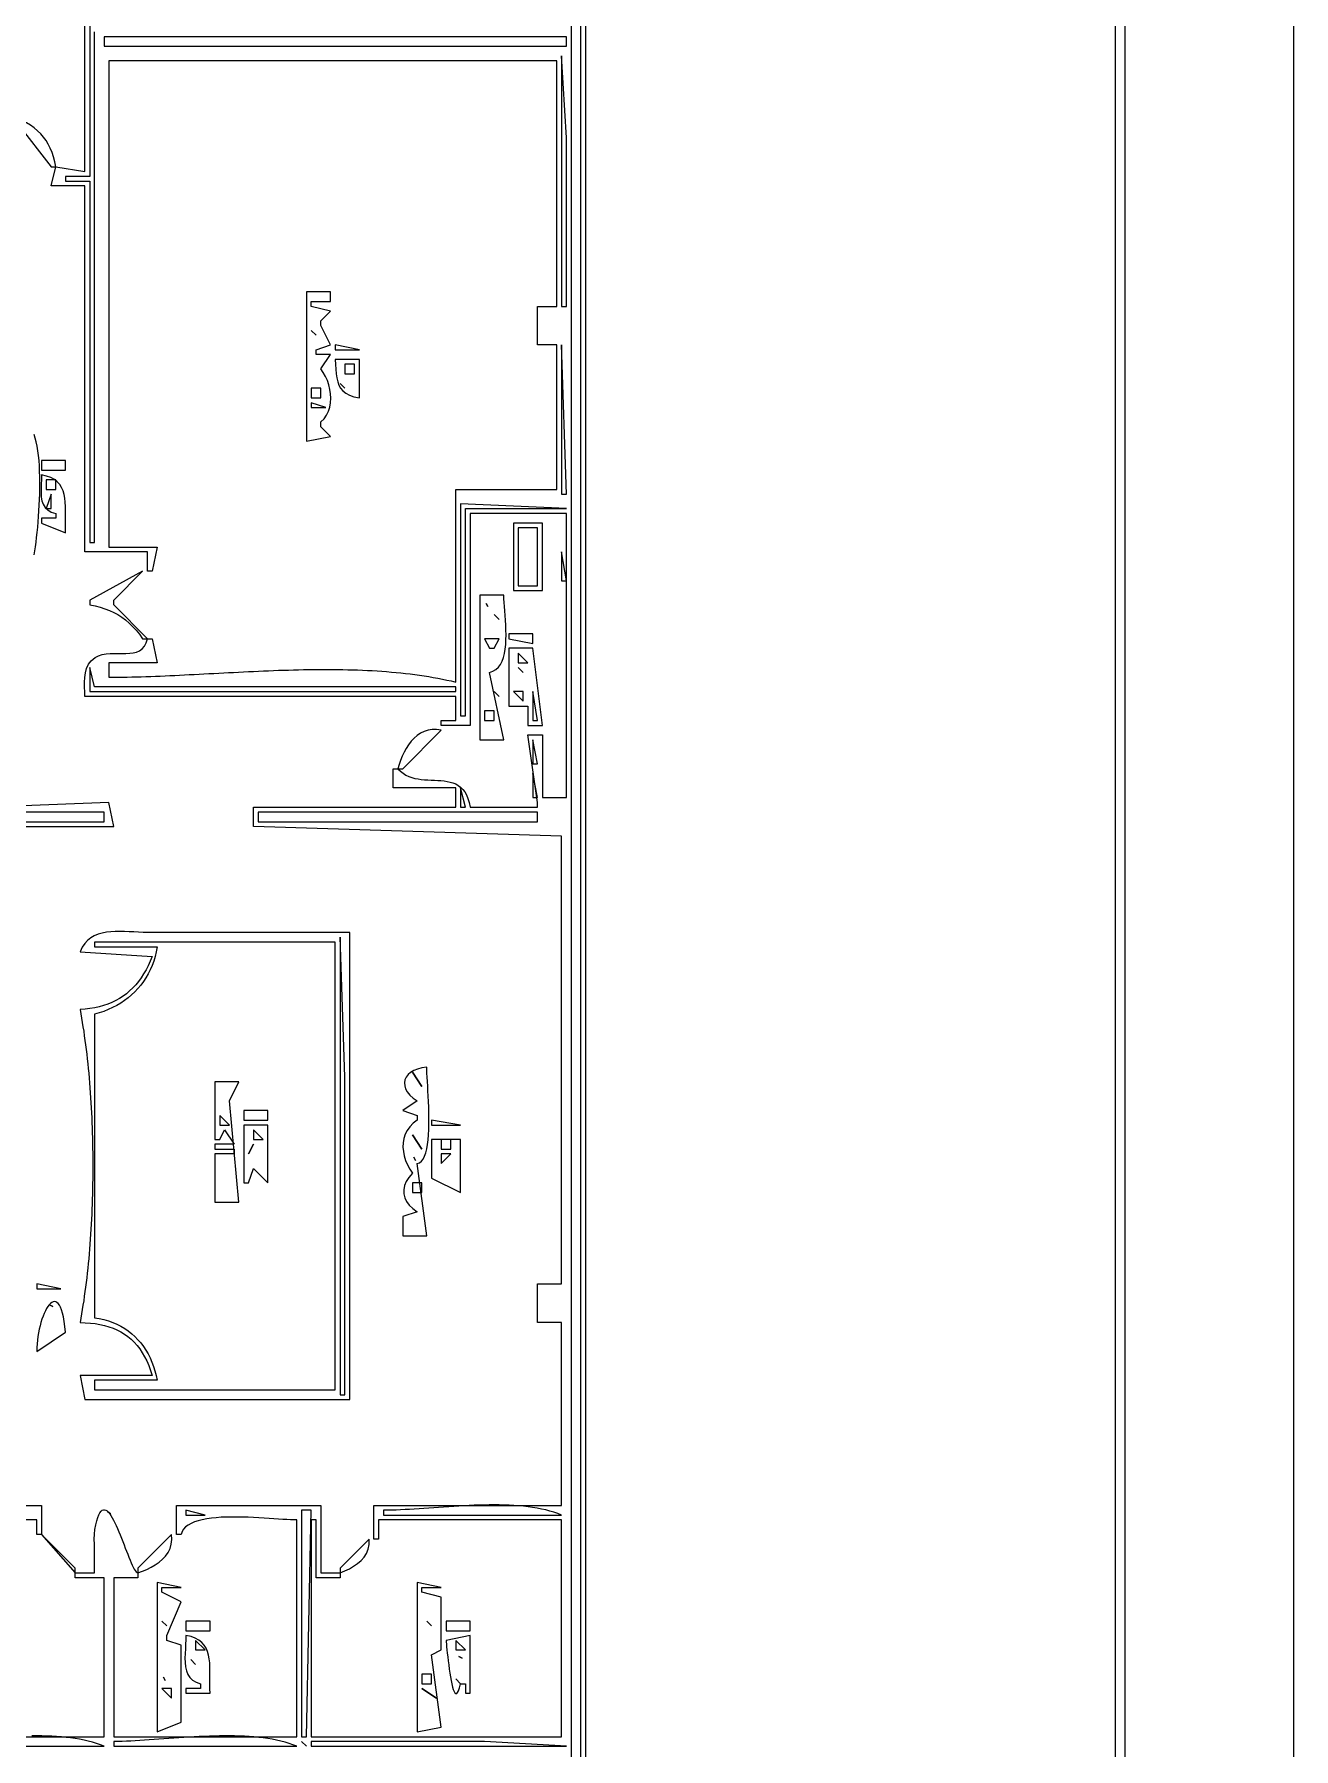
# Model space of a CAD drawing. Extents: x 0 to 792, y 0 to 1224.
# Drawn here: x 530.5 to 792, y 218.5 to 574.5 of the extents above; entities that cross this region are included whole.
import ezdxf

# ---------------------------------------------------------------- set-up
doc = ezdxf.new("R2010")
doc.units = 0
doc.layers.add('C7', color=7, linetype='CONTINUOUS')

msp = doc.modelspace()

# ---------------------------------------------------------------- linework, layer by layer
at = {"layer": 'C7'}
for points in [[(0, 1224), (0, 0), (792, 0), (792, 1224), (0, 1224)], [(35, 1189), (35, 53), (757, 53), (757, 1189), (35, 1189)], [(37, 1187), (37, 55), (755, 55), (755, 1187), (37, 1187)], [(642, 846), (642, 105), (644, 105), (644, 846), (642, 846)], [(267, 106), (645, 104), (645, 817)], [(543.111, 445.0555), (543.8407, 445.4276), (544.6124, 445.6805), (545.4157, 445.8362), (546.2401, 445.9166), (547.0753, 445.9436), (547.9109, 445.9393), (548.7364, 445.9255), (549.5415, 445.9243), (550.3158, 445.9575), (551.0489, 446.0472), (551.7304, 446.2153), (552.3499, 446.4837), (552.897, 446.8744), (553.3613, 447.4094), (553.7324, 448.1106), (554, 449), (555, 449), (556, 444), (546, 444), (546, 441), (546.9435, 441.0024), (547.8926, 441.0094), (548.847, 441.021), (549.8066, 441.0368), (550.7711, 441.0565), (551.7404, 441.0801), (552.7144, 441.1073), (553.6929, 441.1378), (554.6757, 441.1714), (555.6626, 441.208), (556.6536, 441.2472), (557.6483, 441.2889), (558.6467, 441.3329), (559.6486, 441.3789), (560.6538, 441.4267), (561.6621, 441.4762), (562.6734, 441.5269), (563.6875, 441.5789), (564.7043, 441.6318), (565.7236, 441.6854), (566.7451, 441.7394), (567.7688, 441.7938), (568.7945, 441.8482), (569.822, 441.9025), (570.8512, 441.9563), (571.8818, 442.0096), (572.9137, 442.062), (573.9468, 442.1134), (574.9809, 442.1635), (576.0157, 442.2122), (577.0513, 442.2591), (578.0872, 442.3041), (579.1235, 442.347), (580.16, 442.3874), (581.1964, 442.4253), (582.2326, 442.4605), (583.2685, 442.4925), (584.3038, 442.5214), (585.3384, 442.5467), (586.3722, 442.5684), (587.405, 442.5862), (588.4365, 442.5998), (589.4667, 442.6091), (590.4954, 442.6139), (591.5224, 442.6138), (592.5475, 442.6088), (593.5706, 442.5985), (594.5915, 442.5828), (595.61, 442.5614), (596.626, 442.5341), (597.6393, 442.5007), (598.6497, 442.461), (599.6571, 442.4148), (600.6613, 442.3618), (601.6622, 442.3018), (602.6595, 442.2346), (603.6531, 442.1599), (604.6429, 442.0777), (605.6286, 441.9875), (606.6101, 441.8893), (607.5872, 441.7828), (608.5599, 441.6677), (609.5278, 441.5439), (610.4908, 441.4112), (611.4488, 441.2692), (612.4016, 441.1179), (613.3491, 440.9569), (614.291, 440.7861), (615.2272, 440.6052), (616.1575, 440.414), (617.0819, 440.2123), (618, 440), (618, 480), (639, 480), (639, 510), (635, 510), (635, 518), (639, 518), (639, 569), (546, 569), (546, 468), (556, 468), (555, 463), (554, 463), (554, 467), (541, 467), (541, 543), (534, 543), (535, 547), (541, 546), (541, 615)], [(542, 614), (542, 545), (537, 545), (537, 544), (542, 544), (542, 469), (543, 469), (543, 575)], [(545, 574), (545, 572), (641, 572), (641, 574), (545, 574)], [(640, 570), (640, 518), (641, 518), (641, 553), (640, 570)], [(527, 557), (527, 556), (534, 547), (535, 547), (534.7718, 548.0402), (534.5004, 549.0239), (534.1835, 549.9527), (533.8186, 550.8281), (533.4033, 551.6517), (532.9352, 552.4252), (532.4119, 553.1502), (531.831, 553.8282), (531.19, 554.4608), (530.4866, 555.0497), (529.7183, 555.5965), (528.8827, 556.1027), (527.9774, 556.57), (527, 557)], [(587, 521), (587, 490), (592, 491), (590, 493), (590, 494), (590.6602, 494.6775), (591.1861, 495.4272), (591.5843, 496.237), (591.8614, 497.0948), (592.0241, 497.9888), (592.0789, 498.9068), (592.0325, 499.837), (591.8916, 500.7672), (591.6627, 501.6856), (591.3524, 502.58), (590.9675, 503.4386), (590.5145, 504.2492), (590, 505), (592, 508), (589, 508), (589, 509), (592, 510), (590, 514), (590, 515), (592, 517), (588, 518), (588, 519), (592, 519), (592, 521), (587, 521)], [(588, 513), (589, 512), (588, 513)], [(593, 510), (593, 509), (598, 509), (593, 510)], [(640, 510), (640, 479), (641, 479), (640, 510)], [(593, 507), (593.0561, 505.9315), (593.115, 504.932), (593.1955, 504.0026), (593.3164, 503.1447), (593.4965, 502.3594), (593.7547, 501.6479), (594.1099, 501.0116), (594.5809, 500.4516), (595.1866, 499.9692), (595.9458, 499.5657), (596.8773, 499.2422), (598, 499), (598, 507), (593, 507)], [(595, 506), (595, 504), (597, 504), (597, 506), (595, 506)], [(594, 502), (595, 501), (594, 502)], [(588, 501), (588, 499), (590, 499), (590, 501), (588, 501)], [(588, 498), (588, 497), (591, 497), (588, 498)], [(530.4915, 466.423), (530.6183, 467.2274), (530.7438, 468.0986), (530.8669, 469.0304), (530.986, 470.0163), (531.0999, 471.0502), (531.2071, 472.1256), (531.3064, 473.2364), (531.3963, 474.3761), (531.4755, 475.5384), (531.5427, 476.7171), (531.5964, 477.9058), (531.6353, 479.0983), (531.6581, 480.2881), (531.6634, 481.4691), (531.6499, 482.6348), (531.6161, 483.779), (531.5607, 484.8954), (531.4823, 485.9777), (531.3797, 487.0195), (531.2513, 488.0145), (531.096, 488.9564), (530.9122, 489.839), (530.6987, 490.6559), (530.4541, 491.4007)], [(532, 486), (532, 484), (537, 484), (537, 486), (532, 486)], [(532, 483), (531.98, 482.0416), (531.9379, 481.0902), (531.9006, 480.1588), (531.895, 479.2605), (531.948, 478.4084), (532.0863, 477.6157), (532.337, 476.8953), (532.7268, 476.2605), (533.2826, 475.7243), (534.0314, 475.2997), (535, 475), (535, 474), (532, 474), (532, 473), (537, 471), (536.965, 471.9182), (536.9581, 472.8426), (536.9673, 473.7666), (536.9804, 474.6837), (536.9853, 475.5873), (536.97, 476.471), (536.9222, 477.3281), (536.8299, 478.1521), (536.6811, 478.9365), (536.4635, 479.6747), (536.1651, 480.3602), (535.7738, 480.9865), (535.2775, 481.5469), (534.6641, 482.035), (533.9214, 482.4443), (533.0374, 482.7681), (532, 483)], [(533, 482), (533, 480), (535, 480), (535, 482), (533, 482)], [(534, 479), (533, 476), (534, 476), (534, 479)], [(507, 221), (545, 221), (545, 254), (539, 254), (539, 255), (543, 255), (543, 260), (542.9821, 260.9909), (542.957, 262.0056), (542.9743, 263.0174), (543.0833, 264), (543.2755, 264.974), (543.4772, 265.8037), (543.6878, 266.4957), (543.9066, 267.0565), (544.1332, 267.4927), (544.3669, 267.8109), (544.6071, 268.0176), (544.8534, 268.1194), (545.105, 268.123), (545.3614, 268.0348), (545.6221, 267.8614), (545.8865, 267.6094), (546.154, 267.2855), (546.424, 266.8961), (546.6959, 266.4478), (546.9692, 265.9473), (547.2432, 265.401), (547.5175, 264.8156), (547.7914, 264.1976), (548.0644, 263.5537), (548.3358, 262.8903), (548.6051, 262.2141), (548.8718, 261.5316), (549.1351, 260.8494), (549.3947, 260.1741), (549.6498, 259.5123), (549.9, 258.8704), (550.1445, 258.2552), (550.383, 257.6732), (550.6147, 257.1309), (550.8391, 256.6349), (551.0556, 256.1918), (551.2637, 255.8082), (551.4628, 255.4906), (551.6522, 255.2457), (551.8315, 255.0799), (552, 255), (552, 254), (547, 254), (547, 221), (585, 221), (585, 266), (584.4012, 266.0095), (583.7149, 266.0363), (582.9488, 266.0774), (582.1109, 266.1296), (581.2091, 266.1901), (580.2513, 266.2559), (579.2453, 266.324), (578.1991, 266.3913), (577.1206, 266.455), (576.0177, 266.5121), (574.8983, 266.5595), (573.7703, 266.5942), (572.6416, 266.6134), (571.5201, 266.614), (570.4136, 266.593), (569.3302, 266.5474), (568.2777, 266.4743), (567.264, 266.3707), (566.297, 266.2336), (565.3846, 266.06), (564.5347, 265.847), (563.7553, 265.5915), (563.0542, 265.2905), (562.4393, 264.9412), (561.9185, 264.5404), (561.4997, 264.0853), (561.1909, 263.5728), (561, 263), (560, 263), (560, 269), (590, 269), (590, 255), (594, 255), (594, 254), (589, 254), (589, 266), (588, 266), (588, 221), (640, 221), (640, 266), (602, 266), (602, 262), (601, 262), (601, 269), (640, 269), (640, 307), (635, 307), (635, 315), (640, 315), (640, 408), (576, 410), (576, 414), (618, 414), (618, 418), (605, 418), (605, 422), (606, 422), (606.5154, 421.4767), (607.0645, 421.0401), (607.6436, 420.6816), (608.249, 420.3932), (608.877, 420.1664), (609.5239, 419.9929), (610.1862, 419.8646), (610.8602, 419.7731), (611.5421, 419.71), (612.2283, 419.6672), (612.9151, 419.6363), (613.5989, 419.6091), (614.2761, 419.5772), (614.9428, 419.5324), (615.5956, 419.4663), (616.2306, 419.3707), (616.8443, 419.2373), (617.433, 419.0578), (617.9929, 418.8239), (618.5206, 418.5273), (619.0122, 418.1598), (619.4641, 417.713), (619.8726, 417.1786), (620.2342, 416.5485), (620.545, 415.8141), (620.8015, 414.9674), (621, 414), (635, 414), (635, 415), (633, 429), (636, 429), (636, 416), (641, 416), (641, 475), (621, 475), (621, 431), (615, 431), (615, 432), (618, 432), (618, 437), (541, 437), (540.9828, 437.9469), (540.9529, 438.9339), (540.9428, 439.9381), (540.9847, 440.9368), (541.1112, 441.9075), (541.3547, 442.8274), (541.7476, 443.6738), (542.3222, 444.424), (543.1111, 445.0555)], [(619, 477), (619, 433), (620, 433), (620, 476), (641, 476), (619, 477)], [(630, 473), (630, 459), (636, 459), (636, 473), (630, 473)], [(631, 472), (631, 460), (635, 460), (635, 472), (631, 472)], [(640, 467), (640, 461), (641, 461), (640, 467)], [(553, 463), (542, 457), (542, 456), (543.1222, 455.7925), (544.179, 455.5364), (545.1756, 455.2299), (546.1174, 454.8712), (547.0096, 454.4586), (547.8576, 453.9902), (548.6666, 453.4642), (549.442, 452.8789), (550.1891, 452.2325), (550.9131, 451.5232), (551.6194, 450.7492), (552.3132, 449.9087), (553, 449), (554, 449), (547, 456), (547, 457), (553, 463)], [(623, 458), (623, 428), (628, 428), (625, 442), (625.7189, 442.234), (626.3355, 442.5972), (626.8568, 443.078), (627.2897, 443.6648), (627.6416, 444.346), (627.9193, 445.11), (628.1301, 445.9452), (628.281, 446.8399), (628.379, 447.7826), (628.4314, 448.7617), (628.4451, 449.7656), (628.4273, 450.7826), (628.385, 451.8012), (628.3254, 452.8097), (628.2555, 453.7966), (628.1824, 454.7502), (628.1132, 455.6589), (628.055, 456.5112), (628.0149, 457.2954), (628, 458), (623, 458)], [(624.3333, 456.3333), (624.6667, 455.6667), (624.3333, 456.3333)], [(626, 454), (627, 453), (626, 454)], [(624, 449), (625, 447), (626, 447), (627, 449), (624, 449)], [(629, 450), (629, 449), (634, 448), (634, 450), (629, 450)], [(629, 447), (629, 435), (633, 435), (633, 431), (636, 431), (634, 447), (629, 447)], [(631, 446), (631, 444), (633, 444), (631, 446)], [(542, 443), (542, 438), (618, 438), (618, 439), (543, 439), (542, 443)], [(631, 443), (632, 442), (631, 443)], [(626, 438), (627, 437), (626, 438)], [(630, 438), (632, 436), (632, 438), (630, 438)], [(634, 438), (634, 432), (635, 432), (634, 438)], [(624, 434), (624, 432), (626, 432), (626, 434), (624, 434)], [(606, 422), (607, 422), (615, 430), (614.0368, 430.1513), (613.127, 430.1529), (612.27, 430.0167), (611.4658, 429.7548), (610.7138, 429.379), (610.0138, 428.9014), (609.3655, 428.334), (608.7685, 427.6888), (608.2225, 426.9778), (607.7272, 426.2128), (607.2823, 425.406), (606.8875, 424.5694), (606.5423, 423.7148), (606.2466, 422.8543), (606, 422)], [(634, 428), (634, 423), (635, 423), (634, 428)], [(634, 421), (634, 416), (635, 416), (634, 421)], [(619, 418), (619, 414), (620, 414), (619, 418)], [(502, 413), (502, 411), (545, 411), (545, 413), (502, 413)], [(522, 410), (547, 410), (546, 415), (521, 414)], [(577, 413), (577, 411), (635, 411), (635, 413), (577, 413)], [(540, 384), (555, 383), (554.5945, 382.0247), (554.161, 381.0946), (553.699, 380.2096), (553.208, 379.3698), (552.6877, 378.5751), (552.1375, 377.8255), (551.557, 377.1211), (550.9458, 376.4619), (550.3034, 375.8477), (549.6294, 375.2787), (548.9233, 374.7549), (548.1847, 374.2762), (547.4131, 373.8427), (546.6081, 373.4543), (545.7693, 373.1111), (544.8961, 372.813), (543.9882, 372.5601), (543.045, 372.3523), (542.0663, 372.1897), (541.0514, 372.0722), (540, 372), (540.1606, 371.1155), (540.3163, 370.2202), (540.4669, 369.3144), (540.6125, 368.3985), (540.7531, 367.4728), (540.8886, 366.5376), (541.0191, 365.5933), (541.1447, 364.6403), (541.2652, 363.6788), (541.3806, 362.7092), (541.4911, 361.7319), (541.5965, 360.7472), (541.6969, 359.7555), (541.7923, 358.757), (541.8827, 357.7522), (541.9681, 356.7414), (542.0484, 355.7248), (542.1237, 354.703), (542.194, 353.6762), (542.2593, 352.6447), (542.3195, 351.609), (542.3747, 350.5692), (542.4249, 349.5259), (542.4701, 348.4793), (542.5103, 347.4298), (542.5454, 346.3777), (542.5756, 345.3234), (542.6007, 344.2671), (542.6207, 343.2094), (542.6358, 342.1504), (542.6459, 341.0906), (542.6509, 340.0302), (542.6509, 338.9697), (542.6459, 337.9093), (542.6358, 336.8495), (542.6207, 335.7905), (542.6007, 334.7328), (542.5756, 333.6765), (542.5454, 332.6222), (542.5103, 331.5701), (542.4701, 330.5206), (542.4249, 329.474), (542.3747, 328.4307), (542.3195, 327.3909), (542.2593, 326.3552), (542.194, 325.3237), (542.1237, 324.2969), (542.0484, 323.2751), (541.9681, 322.2585), (541.8827, 321.2477), (541.7923, 320.2429), (541.6969, 319.2444), (541.5965, 318.2527), (541.4911, 317.268), (541.3806, 316.2907), (541.2652, 315.3211), (541.1447, 314.3596), (541.0191, 313.4066), (540.8886, 312.4623), (540.7531, 311.5271), (540.6125, 310.6014), (540.4669, 309.6855), (540.3163, 308.7797), (540.1606, 307.8844), (540, 307), (541.0938, 306.9658), (542.149, 306.8875), (543.1655, 306.7643), (544.1435, 306.5956), (545.0831, 306.3805), (545.9845, 306.1182), (546.8477, 305.8079), (547.6729, 305.449), (548.4603, 305.0406), (549.2099, 304.5819), (549.9218, 304.0722), (550.5963, 303.5108), (551.2334, 302.8967), (551.8333, 302.2294), (552.396, 301.5079), (552.9218, 300.7316), (553.4106, 299.8996), (553.8628, 299.0113), (554.2783, 298.0657), (554.6573, 297.0622), (555, 296), (540, 296), (541, 291), (596, 291), (596, 388), (554, 388), (553.0771, 388.0147), (552.1313, 388.0519), (551.1696, 388.1008), (550.199, 388.1506), (549.2267, 388.1907), (548.2597, 388.2102), (547.3051, 388.1984), (546.3701, 388.1447), (545.4615, 388.0382), (544.5867, 387.8682), (543.7526, 387.6241), (542.9663, 387.295), (542.2349, 386.8703), (541.5655, 386.3391), (540.9651, 385.6909), (540.4409, 384.9147), (540, 384)], [(543, 386), (543, 385), (556, 385), (555.8114, 383.985), (555.5737, 383.0013), (555.2878, 382.0495), (554.9547, 381.1301), (554.5753, 380.2437), (554.1506, 379.3909), (553.6816, 378.5721), (553.1693, 377.7879), (552.6145, 377.039), (552.0183, 376.3258), (551.3816, 375.6489), (550.7054, 375.0089), (549.9906, 374.4063), (549.2383, 373.8418), (548.4493, 373.3157), (547.6246, 372.8288), (546.7652, 372.3815), (545.8721, 371.9744), (544.9462, 371.6081), (543.9885, 371.2831), (543, 371), (543, 308), (544.004, 307.8357), (544.9727, 307.617), (545.9055, 307.3453), (546.8018, 307.022), (547.6613, 306.6484), (548.4834, 306.2261), (549.2677, 305.7564), (550.0136, 305.2408), (550.7207, 304.6807), (551.3885, 304.0774), (552.0164, 303.4324), (552.6041, 302.7471), (553.151, 302.0229), (553.6567, 301.2613), (554.1206, 300.4637), (554.5422, 299.6314), (554.9212, 298.7658), (555.2569, 297.8685), (555.5489, 296.9408), (555.7968, 295.9842), (556, 295), (543, 295), (543, 293), (593, 293), (593, 386), (543, 386)], [(594, 387), (594, 292), (595, 292), (595, 358), (594, 387)], [(610, 353), (607, 351), (610, 350), (610, 349), (609.1562, 348.365), (608.464, 347.6612), (607.9168, 346.8977), (607.5082, 346.0837), (607.2317, 345.2284), (607.0808, 344.3409), (607.0491, 343.4305), (607.1302, 342.5063), (607.3174, 341.5775), (607.6045, 340.6533), (607.9849, 339.7429), (608.4522, 338.8554), (609, 338), (608.2611, 337.1456), (607.7176, 336.285), (607.366, 335.4249), (607.203, 334.5723), (607.2252, 333.7341), (607.4295, 332.9171), (607.8124, 332.1283), (608.3707, 331.3746), (609.101, 330.6628), (610, 330), (607, 329), (607, 325), (612, 325), (610, 340), (610.4707, 340.1658), (610.8804, 340.4871), (611.2329, 340.9508), (611.5319, 341.5439), (611.7811, 342.2532), (611.9842, 343.0657), (612.145, 343.9683), (612.2671, 344.948), (612.3544, 345.9916), (612.4105, 347.0862), (612.4392, 348.2186), (612.4442, 349.3757), (612.4292, 350.5445), (612.398, 351.712), (612.3542, 352.865), (612.3016, 353.9904), (612.2439, 355.0753), (612.1849, 356.1065), (612.1282, 357.071), (612.0777, 357.9556), (612.037, 358.7474), (612.0098, 359.4332), (612, 360), (610.9802, 359.869), (610.0769, 359.6401), (609.2949, 359.3236), (608.6385, 358.9298), (608.1125, 358.4689), (607.7214, 357.9512), (607.4698, 357.387), (607.3623, 356.7866), (607.4034, 356.1603), (607.5978, 355.5184), (607.9501, 354.8711), (608.4648, 354.2287), (609.1466, 353.6016), (610, 353)], [(568, 357), (568, 345), (569, 345), (570, 347), (572, 344), (568, 344), (568, 343), (572, 343), (572, 342), (568, 342), (568, 332), (573, 332), (571, 353), (573, 357), (568, 357)], [(609, 359), (611, 356), (609, 359)], [(569, 350), (569, 348), (571, 348), (569, 350)], [(574, 351), (574, 349), (579, 349), (579, 351), (574, 351)], [(613, 349), (613, 348), (619, 348), (613, 349)], [(574, 348), (574, 336), (575, 336), (576, 339), (579, 336), (579, 348), (574, 348)], [(576, 347), (576, 345), (578, 345), (576, 347)], [(609, 346), (611, 343), (609, 346)], [(576, 344), (575, 342), (576, 344)], [(613, 345), (613, 337), (619, 334), (619, 345), (613, 345)], [(615, 345), (615, 343), (617, 343), (617, 345), (615, 345)], [(615, 342), (615, 340), (617, 342), (615, 342)], [(609.3333, 341.3333), (609.6667, 340.6667), (609.3333, 341.3333)], [(609, 336), (609, 334), (611, 334), (611, 336), (609, 336)], [(531, 315), (531, 314), (536, 314), (531, 315)], [(531, 301), (534, 303), (537, 305), (536.8722, 306.1892), (536.722, 307.2408), (536.5513, 308.1597), (536.362, 308.9508), (536.1558, 309.6191), (535.9348, 310.1696), (535.7007, 310.6074), (535.4554, 310.9373), (535.2007, 311.1644), (534.9386, 311.2936), (534.6709, 311.33), (534.3995, 311.2784), (534.1261, 311.144), (533.8528, 310.9316), (533.5813, 310.6463), (533.3136, 310.293), (533.0514, 309.8767), (532.7967, 309.4024), (532.5513, 308.8751), (532.3171, 308.2997), (532.0959, 307.6813), (531.8896, 307.0248), (531.7001, 306.3353), (531.5293, 305.6176), (531.3789, 304.8767), (531.2509, 304.1178), (531.1472, 303.3456), (531.0695, 302.5653), (531.0198, 301.7817), (531, 301)], [(533.6667, 310.6667), (534.3333, 310.3333), (533.6667, 310.6667)], [(503, 269), (532, 269), (532, 263), (531, 263), (531, 266), (507, 266)], [(545.6667, 267.6667), (546.3333, 267.3333), (545.6667, 267.6667)], [(562, 268), (562, 267), (566, 267), (562, 268)], [(586, 268), (586, 221), (587, 221), (588, 268), (586, 268)], [(603, 268), (603, 267), (640, 267), (639.2126, 267.3097), (638.3986, 267.5906), (637.5593, 267.8437), (636.6961, 268.0702), (635.8103, 268.2712), (634.9034, 268.4479), (633.9768, 268.6013), (633.0317, 268.7326), (632.0697, 268.843), (631.092, 268.9335), (630.1001, 269.0053), (629.0954, 269.0595), (628.0792, 269.0973), (627.053, 269.1197), (626.018, 269.128), (624.9758, 269.1232), (623.9276, 269.1064), (622.8749, 269.0789), (621.819, 269.0417), (620.7614, 268.9959), (619.7034, 268.9428), (618.6464, 268.8833), (617.5918, 268.8187), (616.5409, 268.7501), (615.4952, 268.6786), (614.4561, 268.6053), (613.4248, 268.5314), (612.4029, 268.458), (611.3916, 268.3862), (610.3925, 268.3172), (609.4068, 268.2521), (608.4359, 268.192), (607.4813, 268.138), (606.5442, 268.0913), (605.6262, 268.053), (604.7286, 268.0243), (603.8527, 268.0062), (603, 268)], [(532, 263), (539, 255), (539, 256), (532, 263)], [(559, 263), (552, 256), (552, 255), (552.9451, 255.346), (553.8755, 255.7368), (554.7757, 256.1764), (555.6306, 256.6689), (556.4248, 257.2183), (557.143, 257.8287), (557.7699, 258.5042), (558.2902, 259.2488), (558.6887, 260.0667), (558.95, 260.9617), (559.0589, 261.9381), (559, 263)], [(600, 262), (594, 256), (594, 255), (594.9777, 255.4172), (595.921, 255.8718), (596.8113, 256.3733), (597.63, 256.9314), (598.3585, 257.5554), (598.9783, 258.2551), (599.471, 259.0398), (599.8178, 259.9191), (600.0003, 260.9027), (600, 262)], [(556, 253), (556, 222), (561, 224), (561, 240), (558, 241), (558, 242), (561, 249), (557, 251), (557, 252), (561, 252), (556, 253)], [(610, 253), (610, 222), (615, 223), (613, 238), (615, 239), (615, 240), (615, 250), (611, 251), (611, 252), (615, 252), (610, 253)], [(557, 245), (558, 244), (557, 245)], [(562, 245), (562, 243), (567, 243), (567, 245), (562, 245)], [(612, 245), (613, 244), (612, 245)], [(616, 245), (616, 243), (621, 243), (621, 245), (616, 245)], [(562, 242), (561.9782, 241.1062), (561.926, 240.1746), (561.8632, 239.221), (561.8095, 238.2614), (561.7848, 237.312), (561.8087, 236.3886), (561.9011, 235.5074), (562.0817, 234.6842), (562.3703, 233.9351), (562.7867, 233.2762), (563.3506, 232.7233), (564.0817, 232.2926), (565, 232), (565, 231), (562, 231), (562, 230), (567, 230), (566.9584, 230.9157), (566.9474, 231.838), (566.9546, 232.7604), (566.9676, 233.6763), (566.9738, 234.5791), (566.9609, 235.4623), (566.9164, 236.3192), (566.8279, 237.1433), (566.683, 237.9281), (566.4692, 238.6669), (566.1741, 239.3531), (565.7853, 239.9803), (565.2903, 240.5419), (564.6767, 241.0312), (563.9321, 241.4417), (563.044, 241.7668), (562, 242)], [(564, 241), (564, 239), (566, 239), (564, 241)], [(616, 241), (616.0293, 240.682), (616.0704, 240.2387), (616.1227, 239.687), (616.1859, 239.0438), (616.2598, 238.3263), (616.3439, 237.5511), (616.4379, 236.7355), (616.5414, 235.8962), (616.6541, 235.0502), (616.7757, 234.2145), (616.9057, 233.4061), (617.0439, 232.6418), (617.1899, 231.9387), (617.3432, 231.3137), (617.5037, 230.7837), (617.6709, 230.3658), (617.8444, 230.0767), (618.024, 229.9336), (618.2093, 229.9534), (618.3998, 230.1529), (618.5954, 230.5492), (618.7955, 231.1593), (619, 232), (620, 232), (620, 230), (621, 230), (621, 242), (616, 241)], [(618, 241), (618, 239), (620, 239), (618, 241)], [(563, 237), (564, 236), (563, 237)], [(618.6667, 237.6667), (619.3333, 237.3333), (618.6667, 237.6667)], [(557.3333, 233.3333), (557.6667, 232.6667), (557.3333, 233.3333)], [(611, 234), (611, 232), (613, 232), (613, 234), (611, 234)], [(618, 233), (619, 232), (618, 233)], [(557, 231), (559, 229), (559, 231), (557, 231)], [(611, 231), (614, 229), (611, 231)], [(507, 219), (545, 219), (544.2143, 219.3094), (543.4024, 219.5907), (542.5654, 219.8448), (541.7047, 220.0729), (540.8217, 220.2761), (539.9176, 220.4553), (538.9938, 220.6117), (538.0517, 220.7463), (537.0926, 220.8603), (536.1177, 220.9546), (535.1285, 221.0304), (534.1262, 221.0888), (533.1122, 221.1309), (532.0879, 221.1576), (531.0545, 221.1701), (530.0134, 221.1694)], [(547, 220), (547, 219), (585, 219), (584.2143, 219.3094), (583.4024, 219.5907), (582.5654, 219.8448), (581.7047, 220.0729), (580.8217, 220.2761), (579.9176, 220.4553), (578.9938, 220.6117), (578.0517, 220.7463), (577.0926, 220.8603), (576.1177, 220.9546), (575.1285, 221.0304), (574.1262, 221.0888), (573.1122, 221.1309), (572.0879, 221.1576), (571.0545, 221.1701), (570.0134, 221.1694), (568.9659, 221.1567), (567.9133, 221.133), (566.857, 221.0994), (565.7984, 221.0569), (564.7387, 221.0066), (563.6792, 220.9497), (562.6214, 220.8871), (561.5664, 220.82), (560.5158, 220.7495), (559.4707, 220.6765), (558.4326, 220.6022), (557.4027, 220.5277), (556.3825, 220.4541), (555.3731, 220.3823), (554.376, 220.3135), (553.3925, 220.2488), (552.4239, 220.1892), (551.4715, 220.1359), (550.5367, 220.0898), (549.6208, 220.0521), (548.7252, 220.0239), (547.8511, 220.0061), (547, 220)], [(586, 220), (587, 219), (586, 220)], [(588, 220), (588, 219), (641, 219), (624, 220), (588, 220)]]:
    msp.add_lwpolyline(points, dxfattribs=at)

doc.saveas('drawing.dxf')
